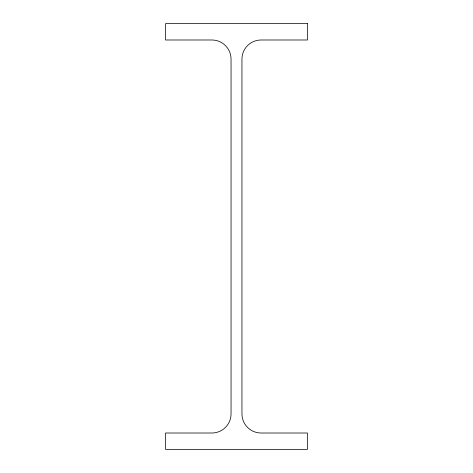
<?xml version="1.0" encoding="UTF-8"?>
<svg xmlns="http://www.w3.org/2000/svg" width="473" height="473" viewBox="0 0 473 473"><rect width="100%" height="100%" fill="white"/><g stroke="black" fill="none" stroke-linecap="round" stroke-linejoin="round"><path stroke-width="0.71" d="M307.462 23.65L165.538 23.65L165.538 39.992L211.916 39.992A19.133 19.133 0 0 1 231.049 59.125L231.049 413.875A19.133 19.133 0 0 1 211.916 433.008L165.538 433.008L165.538 449.35L307.462 449.35L307.462 433.008L261.084 433.008A19.133 19.133 0 0 1 241.951 413.875L241.951 59.125A19.133 19.133 0 0 1 261.084 39.992L307.462 39.992L307.462 23.65"/></g></svg>
